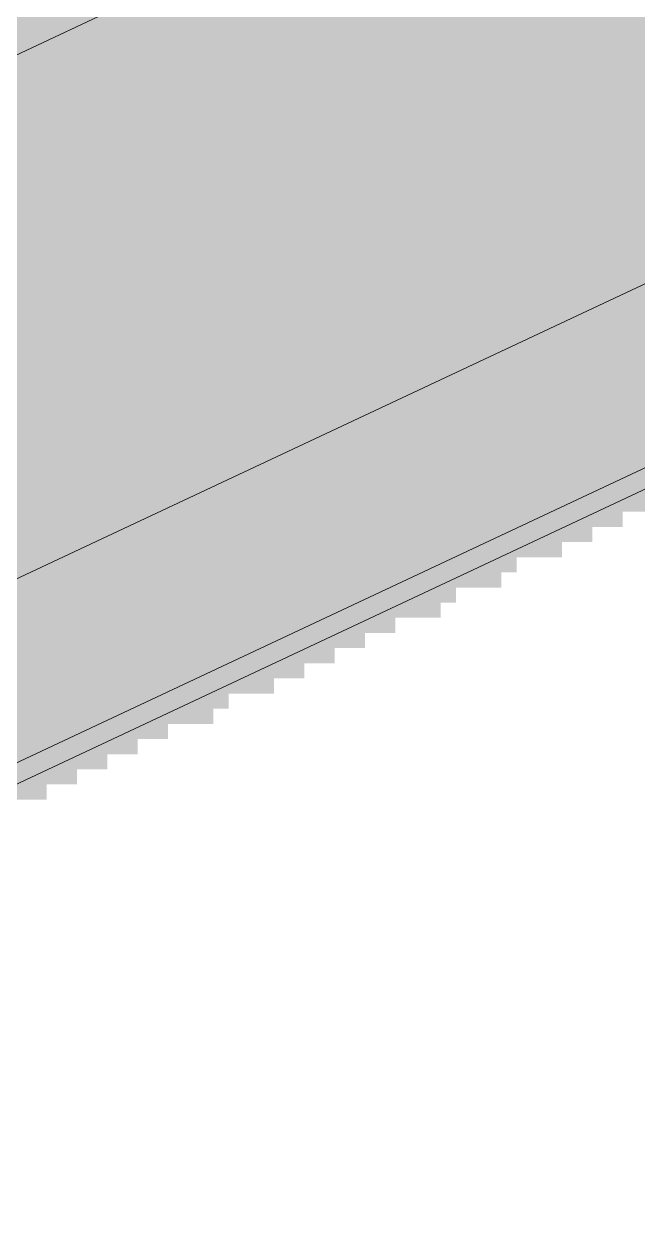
# Paper-space layout '03 3D Building and Roof' of a CAD drawing. Header units: millimetres. Extents: x 5 to 415, y 5 to 292.
# Drawn here: x 277.53 to 281.43, y 61.48 to 69.14 of the extents above; entities that cross this region are included whole.
import ezdxf

# ---------------------------------------------------------------- set-up
doc = ezdxf.new("R2010")
doc.units = ezdxf.units.MM
doc.layers.add('EXISTING', color=7, linetype='Continuous')
doc.layers.add('IMAGES', color=7, linetype='Continuous')

# ---------------------------------------------------------------- blocks, each defined once
blk = doc.blocks.new('SHEET_03')
at = {"layer": 'EXISTING', "color": 250, "lineweight": 9}
for p, q in [((263.2288, 58.9151), (329.7311, 90.136)), ((329.7311, 88.9664), (263.2288, 57.7455)), ((263.2288, 57.7455), (303.5049, 76.654)), ((303.5049, 76.5175), (263.2288, 57.609)), ((277.1225, 68.7722), (278.4963, 69.4171))]:
    blk.add_line(p, q, dxfattribs=at)
at = {"layer": 'IMAGES', "color": 7}
for points in [[(275.7473, 69.1181), (278.5418, 69.1181), (275.7473, 69.2145), (278.5418, 69.2145)], [(278.5418, 69.1181), (278.6382, 69.1181), (278.5418, 69.2145), (278.6382, 69.2145)], [(278.6382, 69.1181), (278.7345, 69.1181), (278.6382, 69.2145), (278.7345, 69.2145)], [(278.7345, 69.1181), (282.8782, 69.1181), (278.7345, 69.2145), (282.8782, 69.2145)], [(275.94, 69.0217), (278.3491, 69.0217), (275.94, 69.1181), (278.3491, 69.1181)], [(278.3491, 69.0217), (278.4455, 69.0217), (278.3491, 69.1181), (278.4455, 69.1181)], [(278.4455, 69.0217), (278.5418, 69.0217), (278.4455, 69.1181), (278.5418, 69.1181)], [(278.5418, 69.0217), (278.6382, 69.0217), (278.5418, 69.1181), (278.6382, 69.1181)], [(278.6382, 69.0217), (282.6855, 69.0217), (278.6382, 69.1181), (282.6855, 69.1181)], [(276.1327, 68.9253), (278.2527, 68.9253), (276.1327, 69.0217), (278.2527, 69.0217)], [(278.2527, 68.9253), (278.3491, 68.9253), (278.2527, 69.0217), (278.3491, 69.0217)], [(278.3491, 68.9253), (278.4455, 68.9253), (278.3491, 69.0217), (278.4455, 69.0217)], [(278.4455, 68.9253), (278.5418, 68.9253), (278.4455, 69.0217), (278.5418, 69.0217)], [(278.5418, 68.9253), (282.6855, 68.9253), (278.5418, 69.0217), (282.6855, 69.0217)], [(276.3255, 68.8289), (277.9636, 68.8289), (276.3255, 68.9253), (277.9636, 68.9253)], [(277.9636, 68.8289), (278.06, 68.8289), (277.9636, 68.9253), (278.06, 68.9253)], [(278.06, 68.8289), (278.2527, 68.8289), (278.06, 68.9253), (278.2527, 68.9253)], [(278.2527, 68.8289), (278.3491, 68.8289), (278.2527, 68.9253), (278.3491, 68.9253)], [(278.3491, 68.8289), (282.3, 68.8289), (278.3491, 68.9253), (282.3, 68.9253)], [(276.5182, 68.7325), (277.7709, 68.7325), (276.5182, 68.8289), (277.7709, 68.8289)], [(277.7709, 68.7325), (277.8673, 68.7325), (277.7709, 68.8289), (277.8673, 68.8289)], [(277.8673, 68.7325), (277.9636, 68.7325), (277.8673, 68.8289), (277.9636, 68.8289)], [(277.9636, 68.7325), (278.1564, 68.7325), (277.9636, 68.8289), (278.1564, 68.8289)], [(278.1564, 68.7325), (278.2527, 68.7325), (278.1564, 68.8289), (278.2527, 68.8289)], [(278.2527, 68.7325), (282.0109, 68.7325), (278.2527, 68.8289), (282.0109, 68.8289)], [(277.4818, 68.6361), (277.5782, 68.6361), (277.4818, 68.7325), (277.5782, 68.7325)], [(277.5782, 68.6361), (277.8673, 68.6361), (277.5782, 68.7325), (277.8673, 68.7325)], [(277.8673, 68.6361), (277.9636, 68.6361), (277.8673, 68.7325), (277.9636, 68.7325)], [(277.9636, 68.6361), (281.8182, 68.6361), (277.9636, 68.7325), (281.8182, 68.7325)], [(277.4818, 68.5397), (277.8673, 68.5397), (277.4818, 68.6361), (277.8673, 68.6361)], [(277.8673, 68.5397), (281.6255, 68.5397), (277.8673, 68.6361), (281.6255, 68.6361)], [(277.4818, 68.4433), (281.4327, 68.4433), (277.4818, 68.5397), (281.4327, 68.5397)], [(281.4327, 68.4433), (281.5291, 68.4433), (281.4327, 68.5397), (281.5291, 68.5397)], [(277.3855, 68.3469), (281.3364, 68.3469), (277.3855, 68.4433), (281.3364, 68.4433)], [(281.3364, 68.3469), (281.4327, 68.3469), (281.3364, 68.4433), (281.4327, 68.4433)], [(281.4327, 68.3469), (281.5291, 68.3469), (281.4327, 68.4433), (281.5291, 68.4433)], [(276.9036, 68.2505), (280.9509, 68.2505), (276.9036, 68.3469), (280.9509, 68.3469)], [(280.9509, 68.2505), (281.0473, 68.2505), (280.9509, 68.3469), (281.0473, 68.3469)], [(281.0473, 68.2505), (281.1436, 68.2505), (281.0473, 68.3469), (281.1436, 68.3469)], [(281.1436, 68.2505), (281.3364, 68.2505), (281.1436, 68.3469), (281.3364, 68.3469)], [(281.3364, 68.2505), (281.4327, 68.2505), (281.3364, 68.3469), (281.4327, 68.3469)], [(281.4327, 68.2505), (281.5291, 68.2505), (281.4327, 68.3469), (281.5291, 68.3469)], [(276.7109, 68.1541), (280.8545, 68.1541), (276.7109, 68.2505), (280.8545, 68.2505)], [(280.8545, 68.1541), (280.9509, 68.1541), (280.8545, 68.2505), (280.9509, 68.2505)], [(280.9509, 68.0577), (281.0473, 68.0577), (280.9509, 68.2505), (281.0473, 68.2505)], [(281.0473, 68.1541), (281.1436, 68.1541), (281.0473, 68.2505), (281.1436, 68.2505)], [(281.1436, 68.1541), (281.24, 68.1541), (281.1436, 68.2505), (281.24, 68.2505)], [(281.24, 68.1541), (281.3364, 68.1541), (281.24, 68.2505), (281.3364, 68.2505)], [(281.3364, 68.1541), (281.4327, 68.1541), (281.3364, 68.2505), (281.4327, 68.2505)], [(281.4327, 68.1541), (282.6855, 68.1541), (281.4327, 68.2505), (282.6855, 68.2505)], [(276.5182, 68.0577), (280.5655, 68.0577), (276.5182, 68.1541), (280.5655, 68.1541)], [(280.5655, 68.0577), (280.6618, 68.0577), (280.5655, 68.1541), (280.6618, 68.1541)], [(280.6618, 68.0577), (280.7582, 68.0577), (280.6618, 68.1541), (280.7582, 68.1541)], [(280.7582, 68.0577), (280.8545, 68.0577), (280.7582, 68.1541), (280.8545, 68.1541)], [(280.8545, 68.0577), (280.9509, 68.0577), (280.8545, 68.1541), (280.9509, 68.1541)], [(281.0473, 68.0577), (281.1436, 68.0577), (281.0473, 68.1541), (281.1436, 68.1541)], [(281.1436, 68.0577), (281.24, 68.0577), (281.1436, 68.1541), (281.24, 68.1541)], [(281.24, 68.0577), (281.3364, 68.0577), (281.24, 68.1541), (281.3364, 68.1541)], [(281.3364, 68.0577), (282.4927, 68.0577), (281.3364, 68.1541), (282.4927, 68.1541)], [(276.2291, 67.9613), (280.3727, 67.9613), (276.2291, 68.0577), (280.3727, 68.0577)], [(280.3727, 67.9613), (280.4691, 67.9613), (280.3727, 68.0577), (280.4691, 68.0577)], [(280.4691, 67.9613), (280.6618, 67.9613), (280.4691, 68.0577), (280.6618, 68.0577)], [(280.6618, 67.9613), (280.7582, 67.9613), (280.6618, 68.0577), (280.7582, 68.0577)], [(280.7582, 67.9613), (280.8545, 67.9613), (280.7582, 68.0577), (280.8545, 68.0577)], [(280.8545, 67.9613), (280.9509, 67.9613), (280.8545, 68.0577), (280.9509, 68.0577)], [(280.9509, 67.9613), (281.0473, 67.9613), (280.9509, 68.0577), (281.0473, 68.0577)], [(281.0473, 67.9613), (281.1436, 67.9613), (281.0473, 68.0577), (281.1436, 68.0577)], [(281.1436, 67.9613), (282.3, 67.9613), (281.1436, 68.0577), (282.3, 68.0577)], [(276.1327, 67.8648), (280.3727, 67.8648), (276.1327, 67.9613), (280.3727, 67.9613)], [(280.3727, 67.8648), (280.4691, 67.8648), (280.3727, 67.9613), (280.4691, 67.9613)], [(280.4691, 67.8648), (280.5655, 67.8648), (280.4691, 67.9613), (280.5655, 67.9613)], [(280.5655, 67.8648), (280.6618, 67.8648), (280.5655, 67.9613), (280.6618, 67.9613)], [(280.6618, 67.8648), (280.7582, 67.8648), (280.6618, 67.9613), (280.7582, 67.9613)], [(280.7582, 67.8648), (282.0109, 67.8648), (280.7582, 67.9613), (282.0109, 67.9613)], [(275.8436, 67.7684), (279.9873, 67.7684), (275.8436, 67.8648), (279.9873, 67.8648)], [(279.9873, 67.7684), (280.0836, 67.7684), (279.9873, 67.8648), (280.0836, 67.8648)], [(280.0836, 67.7684), (280.18, 67.7684), (280.0836, 67.8648), (280.18, 67.8648)], [(280.18, 67.7684), (280.2764, 67.7684), (280.18, 67.8648), (280.2764, 67.8648)], [(280.2764, 67.7684), (280.4691, 67.7684), (280.2764, 67.8648), (280.4691, 67.8648)], [(280.4691, 67.7684), (280.5655, 67.7684), (280.4691, 67.8648), (280.5655, 67.8648)], [(280.5655, 67.7684), (280.6618, 67.7684), (280.5655, 67.8648), (280.6618, 67.8648)], [(280.6618, 67.7684), (281.9145, 67.7684), (280.6618, 67.8648), (281.9145, 67.8648)], [(275.7473, 67.672), (279.7945, 67.672), (275.7473, 67.7684), (279.7945, 67.7684)], [(279.7945, 67.672), (279.8909, 67.672), (279.7945, 67.7684), (279.8909, 67.7684)], [(279.8909, 67.672), (279.9873, 67.672), (279.8909, 67.7684), (279.9873, 67.7684)], [(279.9873, 67.672), (280.0836, 67.672), (279.9873, 67.7684), (280.0836, 67.7684)], [(280.0836, 67.672), (280.18, 67.672), (280.0836, 67.7684), (280.18, 67.7684)], [(280.18, 67.672), (280.3727, 67.672), (280.18, 67.7684), (280.3727, 67.7684)], [(280.3727, 67.672), (280.4691, 67.672), (280.3727, 67.7684), (280.4691, 67.7684)], [(280.4691, 67.672), (280.5655, 67.672), (280.4691, 67.7684), (280.5655, 67.7684)], [(280.5655, 67.672), (281.6255, 67.672), (280.5655, 67.7684), (281.6255, 67.7684)], [(275.3618, 67.5756), (279.6982, 67.5756), (275.3618, 67.672), (279.6982, 67.672)], [(279.6982, 67.5756), (279.7945, 67.5756), (279.6982, 67.672), (279.7945, 67.672)], [(279.7945, 67.5756), (279.9873, 67.5756), (279.7945, 67.672), (279.9873, 67.672)], [(279.9873, 67.5756), (280.0836, 67.5756), (279.9873, 67.672), (280.0836, 67.672)], [(280.0836, 67.5756), (280.18, 67.5756), (280.0836, 67.672), (280.18, 67.672)], [(280.18, 67.5756), (281.4327, 67.5756), (280.18, 67.672), (281.4327, 67.672)], [(281.4327, 67.5756), (281.6255, 67.5756), (281.4327, 67.672), (281.6255, 67.672)], [(275.2655, 67.4792), (279.6018, 67.4792), (275.2655, 67.5756), (279.6018, 67.5756)], [(279.6018, 67.4792), (279.6982, 67.4792), (279.6018, 67.5756), (279.6982, 67.5756)], [(279.6982, 67.4792), (279.9873, 67.4792), (279.6982, 67.5756), (279.9873, 67.5756)], [(279.9873, 67.4792), (280.0836, 67.4792), (279.9873, 67.5756), (280.0836, 67.5756)], [(280.0836, 67.4792), (281.3364, 67.4792), (280.0836, 67.5756), (281.3364, 67.5756)], [(281.3364, 67.4792), (281.4327, 67.4792), (281.3364, 67.5756), (281.4327, 67.5756)], [(281.4327, 67.4792), (281.5291, 67.4792), (281.4327, 67.5756), (281.5291, 67.5756)], [(275.0727, 67.3828), (279.12, 67.3828), (275.0727, 67.4792), (279.12, 67.4792)], [(279.12, 67.3828), (279.3127, 67.3828), (279.12, 67.4792), (279.3127, 67.4792)], [(279.3127, 67.3828), (279.4091, 67.3828), (279.3127, 67.4792), (279.4091, 67.4792)], [(279.4091, 67.3828), (279.5055, 67.3828), (279.4091, 67.4792), (279.5055, 67.4792)], [(279.5055, 67.3828), (279.6018, 67.3828), (279.5055, 67.4792), (279.6018, 67.4792)], [(279.6018, 67.3828), (279.6982, 67.3828), (279.6018, 67.4792), (279.6982, 67.4792)], [(279.6982, 67.3828), (279.7945, 67.3828), (279.6982, 67.4792), (279.7945, 67.4792)], [(279.7945, 67.3828), (279.8909, 67.3828), (279.7945, 67.4792), (279.8909, 67.4792)], [(279.8909, 67.3828), (281.0473, 67.3828), (279.8909, 67.4792), (281.0473, 67.4792)], [(281.0473, 67.3828), (281.1436, 67.3828), (281.0473, 67.4792), (281.1436, 67.4792)], [(281.1436, 67.3828), (281.24, 67.3828), (281.1436, 67.4792), (281.24, 67.4792)], [(281.24, 67.3828), (281.3364, 67.3828), (281.24, 67.4792), (281.3364, 67.4792)], [(281.3364, 67.3828), (281.6255, 67.3828), (281.3364, 67.4792), (281.6255, 67.4792)], [(274.88, 67.2864), (279.0236, 67.2864), (274.88, 67.3828), (279.0236, 67.3828)], [(279.0236, 67.2864), (279.12, 67.2864), (279.0236, 67.3828), (279.12, 67.3828)], [(279.12, 67.2864), (279.3127, 67.2864), (279.12, 67.3828), (279.3127, 67.3828)], [(279.3127, 67.2864), (279.4091, 67.2864), (279.3127, 67.3828), (279.4091, 67.3828)], [(279.4091, 67.2864), (279.6018, 67.2864), (279.4091, 67.3828), (279.6018, 67.3828)], [(279.6018, 67.2864), (280.8545, 67.2864), (279.6018, 67.3828), (280.8545, 67.3828)], [(280.8545, 67.2864), (281.0473, 67.2864), (280.8545, 67.3828), (281.0473, 67.3828)], [(281.0473, 67.2864), (281.1436, 67.2864), (281.0473, 67.3828), (281.1436, 67.3828)], [(281.1436, 67.19), (281.24, 67.19), (281.1436, 67.3828), (281.24, 67.3828)], [(281.24, 67.2864), (281.4327, 67.2864), (281.24, 67.3828), (281.4327, 67.3828)], [(281.4327, 67.2864), (281.5291, 67.2864), (281.4327, 67.3828), (281.5291, 67.3828)], [(274.5909, 67.19), (278.7345, 67.19), (274.5909, 67.2864), (278.7345, 67.2864)], [(278.7345, 67.19), (278.8309, 67.19), (278.7345, 67.2864), (278.8309, 67.2864)], [(278.8309, 67.19), (278.9273, 67.19), (278.8309, 67.2864), (278.9273, 67.2864)], [(278.9273, 67.19), (279.0236, 67.19), (278.9273, 67.2864), (279.0236, 67.2864)], [(279.0236, 67.19), (279.12, 67.19), (279.0236, 67.2864), (279.12, 67.2864)], [(279.12, 67.19), (279.2164, 67.19), (279.12, 67.2864), (279.2164, 67.2864)], [(279.2164, 67.19), (279.3127, 67.19), (279.2164, 67.2864), (279.3127, 67.2864)], [(279.3127, 67.19), (279.4091, 67.19), (279.3127, 67.2864), (279.4091, 67.2864)], [(279.4091, 67.19), (280.5655, 67.19), (279.4091, 67.2864), (280.5655, 67.2864)], [(280.5655, 67.19), (280.7582, 67.19), (280.5655, 67.2864), (280.7582, 67.2864)], [(280.7582, 67.19), (280.8545, 67.19), (280.7582, 67.2864), (280.8545, 67.2864)], [(280.8545, 67.19), (281.0473, 67.19), (280.8545, 67.2864), (281.0473, 67.2864)], [(281.0473, 67.19), (281.1436, 67.19), (281.0473, 67.2864), (281.1436, 67.2864)], [(281.24, 67.19), (281.4327, 67.19), (281.24, 67.2864), (281.4327, 67.2864)], [(281.4327, 67.19), (283.1673, 67.19), (281.4327, 67.2864), (283.1673, 67.2864)], [(274.3982, 67.0936), (278.5418, 67.0936), (274.3982, 67.19), (278.5418, 67.19)], [(278.5418, 67.0936), (278.6382, 67.0936), (278.5418, 67.19), (278.6382, 67.19)], [(278.6382, 67.0936), (278.8309, 67.0936), (278.6382, 67.19), (278.8309, 67.19)], [(278.8309, 67.0936), (278.9273, 67.0936), (278.8309, 67.19), (278.9273, 67.19)], [(278.9273, 67.0936), (279.0236, 67.0936), (278.9273, 67.19), (279.0236, 67.19)], [(279.0236, 67.0936), (279.12, 67.0936), (279.0236, 67.19), (279.12, 67.19)], [(279.12, 67.0936), (279.3127, 67.0936), (279.12, 67.19), (279.3127, 67.19)], [(279.3127, 67.0936), (280.3727, 67.0936), (279.3127, 67.19), (280.3727, 67.19)], [(280.3727, 67.0936), (280.4691, 67.0936), (280.3727, 67.19), (280.4691, 67.19)], [(280.4691, 67.0936), (280.5655, 67.0936), (280.4691, 67.19), (280.5655, 67.19)], [(280.5655, 67.0936), (280.6618, 67.0936), (280.5655, 67.19), (280.6618, 67.19)], [(280.6618, 67.0936), (280.7582, 67.0936), (280.6618, 67.19), (280.7582, 67.19)], [(280.7582, 67.0936), (280.8545, 67.0936), (280.7582, 67.19), (280.8545, 67.19)], [(280.8545, 67.0936), (280.9509, 67.0936), (280.8545, 67.19), (280.9509, 67.19)], [(280.9509, 67.0936), (281.0473, 67.0936), (280.9509, 67.19), (281.0473, 67.19)], [(281.0473, 67.0936), (281.1436, 67.0936), (281.0473, 67.19), (281.1436, 67.19)], [(281.1436, 67.0936), (281.24, 67.0936), (281.1436, 67.19), (281.24, 67.19)], [(281.24, 67.0936), (282.9745, 67.0936), (281.24, 67.19), (282.9745, 67.19)], [(274.2055, 66.9972), (278.4455, 66.9972), (274.2055, 67.0936), (278.4455, 67.0936)], [(278.4455, 66.9972), (278.5418, 66.9972), (278.4455, 67.0936), (278.5418, 67.0936)], [(278.5418, 66.9972), (278.8309, 66.9972), (278.5418, 67.0936), (278.8309, 67.0936)], [(278.8309, 66.9972), (278.9273, 66.9972), (278.8309, 67.0936), (278.9273, 67.0936)], [(278.9273, 66.9972), (280.18, 66.9972), (278.9273, 67.0936), (280.18, 67.0936)], [(280.18, 66.9972), (280.2764, 66.9972), (280.18, 67.0936), (280.2764, 67.0936)], [(280.2764, 66.9972), (280.3727, 66.9972), (280.2764, 67.0936), (280.3727, 67.0936)], [(280.3727, 66.9972), (280.4691, 66.9972), (280.3727, 67.0936), (280.4691, 67.0936)], [(280.4691, 66.9972), (280.5655, 66.9972), (280.4691, 67.0936), (280.5655, 67.0936)], [(280.5655, 66.9972), (280.6618, 66.9972), (280.5655, 67.0936), (280.6618, 67.0936)], [(280.6618, 66.9972), (280.7582, 66.9972), (280.6618, 67.0936), (280.7582, 67.0936)], [(280.7582, 66.9972), (280.8545, 66.9972), (280.7582, 67.0936), (280.8545, 67.0936)], [(280.8545, 66.9972), (281.0473, 66.9972), (280.8545, 67.0936), (281.0473, 67.0936)], [(281.0473, 66.9972), (282.7818, 66.9972), (281.0473, 67.0936), (282.7818, 67.0936)], [(274.0127, 66.9008), (278.1564, 66.9008), (274.0127, 66.9972), (278.1564, 66.9972)], [(278.1564, 66.9008), (278.2527, 66.9008), (278.1564, 66.9972), (278.2527, 66.9972)], [(278.2527, 66.9008), (278.3491, 66.9008), (278.2527, 66.9972), (278.3491, 66.9972)], [(278.3491, 66.9008), (278.4455, 66.9008), (278.3491, 66.9972), (278.4455, 66.9972)], [(278.4455, 66.9008), (278.5418, 66.9008), (278.4455, 66.9972), (278.5418, 66.9972)], [(278.5418, 66.9008), (278.6382, 66.9008), (278.5418, 66.9972), (278.6382, 66.9972)], [(278.6382, 66.9008), (278.7345, 66.9008), (278.6382, 66.9972), (278.7345, 66.9972)], [(278.7345, 66.9008), (278.8309, 66.9008), (278.7345, 66.9972), (278.8309, 66.9972)], [(278.8309, 66.9008), (279.9873, 66.9008), (278.8309, 66.9972), (279.9873, 66.9972)], [(279.9873, 66.9008), (280.0836, 66.9008), (279.9873, 66.9972), (280.0836, 66.9972)], [(280.0836, 66.9008), (280.18, 66.9008), (280.0836, 66.9972), (280.18, 66.9972)], [(280.18, 66.9008), (280.2764, 66.9008), (280.18, 66.9972), (280.2764, 66.9972)], [(280.2764, 66.9008), (280.3727, 66.9008), (280.2764, 66.9972), (280.3727, 66.9972)], [(280.3727, 66.9008), (280.5655, 66.9008), (280.3727, 66.9972), (280.5655, 66.9972)], [(280.5655, 66.9008), (280.6618, 66.9008), (280.5655, 66.9972), (280.6618, 66.9972)], [(280.6618, 66.9008), (280.8545, 66.9008), (280.6618, 66.9972), (280.8545, 66.9972)], [(280.8545, 66.9008), (282.4927, 66.9008), (280.8545, 66.9972), (282.4927, 66.9972)], [(273.82, 66.8044), (277.9636, 66.8044), (273.82, 66.9008), (277.9636, 66.9008)], [(277.9636, 66.8044), (278.06, 66.8044), (277.9636, 66.9008), (278.06, 66.9008)], [(278.06, 66.8044), (278.1564, 66.8044), (278.06, 66.9008), (278.1564, 66.9008)], [(278.1564, 66.8044), (278.2527, 66.8044), (278.1564, 66.9008), (278.2527, 66.9008)], [(278.2527, 66.8044), (278.3491, 66.8044), (278.2527, 66.9008), (278.3491, 66.9008)], [(278.3491, 66.8044), (278.4455, 66.8044), (278.3491, 66.9008), (278.4455, 66.9008)], [(278.4455, 66.8044), (278.5418, 66.8044), (278.4455, 66.9008), (278.5418, 66.9008)], [(278.5418, 66.8044), (278.6382, 66.8044), (278.5418, 66.9008), (278.6382, 66.9008)], [(278.6382, 66.8044), (278.7345, 66.8044), (278.6382, 66.9008), (278.7345, 66.9008)], [(278.7345, 66.8044), (279.8909, 66.8044), (278.7345, 66.9008), (279.8909, 66.9008)], [(279.8909, 66.8044), (279.9873, 66.8044), (279.8909, 66.9008), (279.9873, 66.9008)], [(279.9873, 66.8044), (280.0836, 66.8044), (279.9873, 66.9008), (280.0836, 66.9008)], [(280.0836, 66.8044), (280.18, 66.8044), (280.0836, 66.9008), (280.18, 66.9008)], [(280.18, 66.8044), (280.2764, 66.8044), (280.18, 66.9008), (280.2764, 66.9008)], [(280.2764, 66.8044), (280.3727, 66.8044), (280.2764, 66.9008), (280.3727, 66.9008)], [(280.3727, 66.8044), (280.5655, 66.8044), (280.3727, 66.9008), (280.5655, 66.9008)], [(280.5655, 66.8044), (280.6618, 66.8044), (280.5655, 66.9008), (280.6618, 66.9008)], [(280.6618, 66.8044), (282.3, 66.8044), (280.6618, 66.9008), (282.3, 66.9008)], [(273.5309, 66.708), (277.8673, 66.708), (273.5309, 66.8044), (277.8673, 66.8044)], [(277.8673, 66.708), (277.9636, 66.708), (277.8673, 66.8044), (277.9636, 66.8044)], [(277.9636, 66.708), (278.2527, 66.708), (277.9636, 66.8044), (278.2527, 66.8044)], [(278.2527, 66.708), (278.3491, 66.708), (278.2527, 66.8044), (278.3491, 66.8044)], [(278.3491, 66.708), (279.5055, 66.708), (278.3491, 66.8044), (279.5055, 66.8044)], [(279.5055, 66.6116), (279.6018, 66.6116), (279.5055, 66.8044), (279.6018, 66.8044)], [(279.6018, 66.708), (279.6982, 66.708), (279.6018, 66.8044), (279.6982, 66.8044)], [(279.6982, 66.708), (279.7945, 66.708), (279.6982, 66.8044), (279.7945, 66.8044)], [(279.7945, 66.708), (279.8909, 66.708), (279.7945, 66.8044), (279.8909, 66.8044)], [(279.8909, 66.708), (280.2764, 66.708), (279.8909, 66.8044), (280.2764, 66.8044)], [(280.2764, 66.708), (280.3727, 66.708), (280.2764, 66.8044), (280.3727, 66.8044)], [(280.3727, 66.708), (282.1073, 66.708), (280.3727, 66.8044), (282.1073, 66.8044)], [(277.4818, 66.6116), (277.5782, 66.6116), (277.4818, 66.708), (277.5782, 66.708)], [(277.5782, 66.6116), (277.7709, 66.6116), (277.5782, 66.708), (277.7709, 66.708)], [(277.7709, 66.6116), (277.8673, 66.6116), (277.7709, 66.708), (277.8673, 66.708)], [(277.8673, 66.5152), (277.9636, 66.5152), (277.8673, 66.708), (277.9636, 66.708)], [(277.9636, 66.6116), (278.06, 66.6116), (277.9636, 66.708), (278.06, 66.708)], [(278.06, 66.6116), (278.1564, 66.6116), (278.06, 66.708), (278.1564, 66.708)], [(278.1564, 66.6116), (278.2527, 66.6116), (278.1564, 66.708), (278.2527, 66.708)], [(278.2527, 66.6116), (279.4091, 66.6116), (278.2527, 66.708), (279.4091, 66.708)], [(279.4091, 66.6116), (279.5055, 66.6116), (279.4091, 66.708), (279.5055, 66.708)], [(279.6018, 66.6116), (279.6982, 66.6116), (279.6018, 66.708), (279.6982, 66.708)], [(279.6982, 66.6116), (279.8909, 66.6116), (279.6982, 66.708), (279.8909, 66.708)], [(279.8909, 66.6116), (279.9873, 66.6116), (279.8909, 66.708), (279.9873, 66.708)], [(279.9873, 66.6116), (280.0836, 66.6116), (279.9873, 66.708), (280.0836, 66.708)], [(280.0836, 66.6116), (280.2764, 66.6116), (280.0836, 66.708), (280.2764, 66.708)], [(280.2764, 66.6116), (281.9145, 66.6116), (280.2764, 66.708), (281.9145, 66.708)], [(277.4818, 66.5152), (277.5782, 66.5152), (277.4818, 66.6116), (277.5782, 66.6116)], [(277.5782, 66.5152), (277.6745, 66.5152), (277.5782, 66.6116), (277.6745, 66.6116)], [(277.6745, 66.5152), (277.8673, 66.5152), (277.6745, 66.6116), (277.8673, 66.6116)], [(277.9636, 66.5152), (278.1564, 66.5152), (277.9636, 66.6116), (278.1564, 66.6116)], [(278.1564, 66.5152), (279.12, 66.5152), (278.1564, 66.6116), (279.12, 66.6116)], [(279.12, 66.5152), (279.2164, 66.5152), (279.12, 66.6116), (279.2164, 66.6116)], [(279.2164, 66.5152), (279.3127, 66.5152), (279.2164, 66.6116), (279.3127, 66.6116)], [(279.3127, 66.5152), (279.4091, 66.5152), (279.3127, 66.6116), (279.4091, 66.6116)], [(279.4091, 66.5152), (279.5055, 66.5152), (279.4091, 66.6116), (279.5055, 66.6116)], [(279.5055, 66.5152), (279.6018, 66.5152), (279.5055, 66.6116), (279.6018, 66.6116)], [(279.6018, 66.5152), (279.6982, 66.5152), (279.6018, 66.6116), (279.6982, 66.6116)], [(279.6982, 66.5152), (279.7945, 66.5152), (279.6982, 66.6116), (279.7945, 66.6116)], [(279.7945, 66.5152), (279.8909, 66.5152), (279.7945, 66.6116), (279.8909, 66.6116)], [(279.8909, 66.5152), (279.9873, 66.5152), (279.8909, 66.6116), (279.9873, 66.6116)], [(279.9873, 66.5152), (281.7218, 66.5152), (279.9873, 66.6116), (281.7218, 66.6116)], [(277.4818, 66.4188), (277.5782, 66.4188), (277.4818, 66.5152), (277.5782, 66.5152)], [(277.5782, 66.4188), (277.6745, 66.4188), (277.5782, 66.5152), (277.6745, 66.5152)], [(277.6745, 66.4188), (277.7709, 66.4188), (277.6745, 66.5152), (277.7709, 66.5152)], [(277.7709, 66.4188), (279.0236, 66.4188), (277.7709, 66.5152), (279.0236, 66.5152)], [(279.0236, 66.4188), (279.12, 66.4188), (279.0236, 66.5152), (279.12, 66.5152)], [(279.12, 66.4188), (279.2164, 66.4188), (279.12, 66.5152), (279.2164, 66.5152)], [(279.2164, 66.4188), (279.3127, 66.4188), (279.2164, 66.5152), (279.3127, 66.5152)], [(279.3127, 66.4188), (279.4091, 66.4188), (279.3127, 66.5152), (279.4091, 66.5152)], [(279.4091, 66.4188), (279.5055, 66.4188), (279.4091, 66.5152), (279.5055, 66.5152)], [(279.5055, 66.4188), (279.6018, 66.4188), (279.5055, 66.5152), (279.6018, 66.5152)], [(279.6018, 66.4188), (279.6982, 66.4188), (279.6018, 66.5152), (279.6982, 66.5152)], [(279.6982, 66.4188), (279.7945, 66.4188), (279.6982, 66.5152), (279.7945, 66.5152)], [(279.7945, 66.4188), (281.5291, 66.4188), (279.7945, 66.5152), (281.5291, 66.5152)], [(277.4818, 66.3224), (277.6745, 66.3224), (277.4818, 66.4188), (277.6745, 66.4188)], [(277.6745, 66.3224), (278.7345, 66.3224), (277.6745, 66.4188), (278.7345, 66.4188)], [(278.7345, 66.3224), (278.9273, 66.3224), (278.7345, 66.4188), (278.9273, 66.4188)], [(278.9273, 66.3224), (279.0236, 66.3224), (278.9273, 66.4188), (279.0236, 66.4188)], [(279.0236, 66.3224), (279.12, 66.3224), (279.0236, 66.4188), (279.12, 66.4188)], [(279.12, 66.3224), (279.2164, 66.3224), (279.12, 66.4188), (279.2164, 66.4188)], [(279.2164, 66.3224), (279.3127, 66.3224), (279.2164, 66.4188), (279.3127, 66.4188)], [(279.3127, 66.3224), (279.4091, 66.3224), (279.3127, 66.4188), (279.4091, 66.4188)], [(279.4091, 66.3224), (279.6018, 66.3224), (279.4091, 66.4188), (279.6018, 66.4188)], [(279.6018, 66.3224), (281.3364, 66.3224), (279.6018, 66.4188), (281.3364, 66.4188)], [(281.3364, 66.3224), (281.5291, 66.3224), (281.3364, 66.4188), (281.5291, 66.4188)], [(277.2891, 66.226), (278.5418, 66.226), (277.2891, 66.3224), (278.5418, 66.3224)], [(278.5418, 66.226), (278.6382, 66.226), (278.5418, 66.3224), (278.6382, 66.3224)], [(278.6382, 66.226), (278.7345, 66.226), (278.6382, 66.3224), (278.7345, 66.3224)], [(278.7345, 66.226), (278.8309, 66.226), (278.7345, 66.3224), (278.8309, 66.3224)], [(278.8309, 66.226), (278.9273, 66.226), (278.8309, 66.3224), (278.9273, 66.3224)], [(278.9273, 66.226), (279.0236, 66.226), (278.9273, 66.3224), (279.0236, 66.3224)], [(279.0236, 66.226), (279.12, 66.226), (279.0236, 66.3224), (279.12, 66.3224)], [(279.12, 66.226), (279.2164, 66.226), (279.12, 66.3224), (279.2164, 66.3224)], [(279.2164, 66.226), (279.4091, 66.226), (279.2164, 66.3224), (279.4091, 66.3224)], [(279.4091, 66.226), (281.3364, 66.226), (279.4091, 66.3224), (281.3364, 66.3224)], [(281.3364, 66.226), (281.4327, 66.226), (281.3364, 66.3224), (281.4327, 66.3224)], [(281.4327, 66.226), (281.6255, 66.226), (281.4327, 66.3224), (281.6255, 66.3224)], [(277.1927, 66.1296), (278.3491, 66.1296), (277.1927, 66.226), (278.3491, 66.226)], [(278.3491, 66.1296), (278.4455, 66.1296), (278.3491, 66.226), (278.4455, 66.226)], [(278.4455, 66.1296), (278.5418, 66.1296), (278.4455, 66.226), (278.5418, 66.226)], [(278.5418, 66.1296), (278.6382, 66.1296), (278.5418, 66.226), (278.6382, 66.226)], [(278.6382, 66.1296), (278.7345, 66.1296), (278.6382, 66.226), (278.7345, 66.226)], [(278.7345, 66.1296), (278.8309, 66.1296), (278.7345, 66.226), (278.8309, 66.226)], [(278.8309, 66.1296), (278.9273, 66.1296), (278.8309, 66.226), (278.9273, 66.226)], [(278.9273, 66.1296), (279.12, 66.1296), (278.9273, 66.226), (279.12, 66.226)], [(279.12, 66.1296), (279.2164, 66.1296), (279.12, 66.226), (279.2164, 66.226)], [(279.2164, 66.1296), (280.9509, 66.1296), (279.2164, 66.226), (280.9509, 66.226)], [(280.9509, 66.1296), (281.0473, 66.1296), (280.9509, 66.226), (281.0473, 66.226)], [(281.0473, 66.1296), (281.1436, 66.1296), (281.0473, 66.226), (281.1436, 66.226)], [(281.1436, 66.1296), (281.24, 66.1296), (281.1436, 66.226), (281.24, 66.226)], [(281.24, 66.1296), (281.3364, 66.1296), (281.24, 66.226), (281.3364, 66.226)], [(281.3364, 66.1296), (281.5291, 66.1296), (281.3364, 66.226), (281.5291, 66.226)], [(277, 66.0332), (278.1564, 66.0332), (277, 66.1296), (278.1564, 66.1296)], [(278.1564, 66.0332), (278.3491, 66.0332), (278.1564, 66.1296), (278.3491, 66.1296)], [(278.3491, 66.0332), (278.4455, 66.0332), (278.3491, 66.1296), (278.4455, 66.1296)], [(278.4455, 66.0332), (278.5418, 66.0332), (278.4455, 66.1296), (278.5418, 66.1296)], [(278.5418, 66.0332), (278.6382, 66.0332), (278.5418, 66.1296), (278.6382, 66.1296)], [(278.6382, 66.0332), (278.7345, 66.0332), (278.6382, 66.1296), (278.7345, 66.1296)], [(278.7345, 66.0332), (278.8309, 66.0332), (278.7345, 66.1296), (278.8309, 66.1296)], [(278.8309, 66.0332), (278.9273, 66.0332), (278.8309, 66.1296), (278.9273, 66.1296)], [(278.9273, 66.0332), (280.6618, 66.0332), (278.9273, 66.1296), (280.6618, 66.1296)], [(280.6618, 66.0332), (280.7582, 66.0332), (280.6618, 66.1296), (280.7582, 66.1296)], [(280.7582, 66.0332), (280.9509, 66.0332), (280.7582, 66.1296), (280.9509, 66.1296)], [(280.9509, 65.9368), (281.0473, 65.9368), (280.9509, 66.1296), (281.0473, 66.1296)], [(281.0473, 66.0332), (281.1436, 66.0332), (281.0473, 66.1296), (281.1436, 66.1296)], [(281.1436, 66.0332), (281.24, 66.0332), (281.1436, 66.1296), (281.24, 66.1296)], [(281.24, 66.0332), (281.4327, 66.0332), (281.24, 66.1296), (281.4327, 66.1296)], [(281.4327, 66.0332), (281.5291, 66.0332), (281.4327, 66.1296), (281.5291, 66.1296)], [(276.7109, 65.9368), (277.9636, 65.9368), (276.7109, 66.0332), (277.9636, 66.0332)], [(277.9636, 65.9368), (278.06, 65.9368), (277.9636, 66.0332), (278.06, 66.0332)], [(278.06, 65.9368), (278.1564, 65.9368), (278.06, 66.0332), (278.1564, 66.0332)], [(278.1564, 65.9368), (278.2527, 65.9368), (278.1564, 66.0332), (278.2527, 66.0332)], [(278.2527, 65.8404), (278.3491, 65.8404), (278.2527, 66.0332), (278.3491, 66.0332)], [(278.3491, 65.9368), (278.4455, 65.9368), (278.3491, 66.0332), (278.4455, 66.0332)], [(278.4455, 65.9368), (278.5418, 65.9368), (278.4455, 66.0332), (278.5418, 66.0332)], [(278.5418, 65.9368), (278.6382, 65.9368), (278.5418, 66.0332), (278.6382, 66.0332)], [(278.6382, 65.9368), (278.8309, 65.9368), (278.6382, 66.0332), (278.8309, 66.0332)], [(278.8309, 65.9368), (280.4691, 65.9368), (278.8309, 66.0332), (280.4691, 66.0332)], [(280.4691, 65.9368), (280.6618, 65.9368), (280.4691, 66.0332), (280.6618, 66.0332)], [(280.6618, 65.9368), (280.7582, 65.9368), (280.6618, 66.0332), (280.7582, 66.0332)], [(280.7582, 65.9368), (280.9509, 65.9368), (280.7582, 66.0332), (280.9509, 66.0332)], [(281.0473, 65.9368), (281.1436, 65.9368), (281.0473, 66.0332), (281.1436, 66.0332)], [(281.1436, 65.9368), (281.24, 65.9368), (281.1436, 66.0332), (281.24, 66.0332)], [(281.24, 65.9368), (281.3364, 65.9368), (281.24, 66.0332), (281.3364, 66.0332)], [(276.5182, 65.8404), (277.7709, 65.8404), (276.5182, 65.9368), (277.7709, 65.9368)], [(277.7709, 65.8404), (277.9636, 65.8404), (277.7709, 65.9368), (277.9636, 65.9368)], [(277.9636, 65.8404), (278.06, 65.8404), (277.9636, 65.9368), (278.06, 65.9368)], [(278.06, 65.8404), (278.1564, 65.8404), (278.06, 65.9368), (278.1564, 65.9368)], [(278.1564, 65.8404), (278.2527, 65.8404), (278.1564, 65.9368), (278.2527, 65.9368)], [(278.3491, 65.8404), (278.4455, 65.8404), (278.3491, 65.9368), (278.4455, 65.9368)], [(278.4455, 65.8404), (278.5418, 65.8404), (278.4455, 65.9368), (278.5418, 65.9368)], [(278.5418, 65.8404), (280.2764, 65.8404), (278.5418, 65.9368), (280.2764, 65.9368)], [(280.2764, 65.8404), (280.4691, 65.8404), (280.2764, 65.9368), (280.4691, 65.9368)], [(280.4691, 65.8404), (280.5655, 65.8404), (280.4691, 65.9368), (280.5655, 65.9368)], [(280.5655, 65.8404), (280.7582, 65.8404), (280.5655, 65.9368), (280.7582, 65.9368)], [(280.7582, 65.8404), (280.8545, 65.8404), (280.7582, 65.9368), (280.8545, 65.9368)], [(280.8545, 65.8404), (280.9509, 65.8404), (280.8545, 65.9368), (280.9509, 65.9368)], [(280.9509, 65.8404), (281.0473, 65.8404), (280.9509, 65.9368), (281.0473, 65.9368)], [(281.0473, 65.8404), (281.1436, 65.8404), (281.0473, 65.9368), (281.1436, 65.9368)], [(276.4218, 65.744), (277.5782, 65.744), (276.4218, 65.8404), (277.5782, 65.8404)], [(277.5782, 65.744), (277.6745, 65.744), (277.5782, 65.8404), (277.6745, 65.8404)], [(277.6745, 65.744), (277.7709, 65.744), (277.6745, 65.8404), (277.7709, 65.8404)], [(277.7709, 65.744), (277.8673, 65.744), (277.7709, 65.8404), (277.8673, 65.8404)], [(277.8673, 65.744), (277.9636, 65.744), (277.8673, 65.8404), (277.9636, 65.8404)], [(277.9636, 65.744), (278.06, 65.744), (277.9636, 65.8404), (278.06, 65.8404)], [(278.06, 65.744), (278.2527, 65.744), (278.06, 65.8404), (278.2527, 65.8404)], [(278.2527, 65.744), (278.3491, 65.744), (278.2527, 65.8404), (278.3491, 65.8404)], [(278.3491, 65.744), (280.0836, 65.744), (278.3491, 65.8404), (280.0836, 65.8404)], [(280.0836, 65.744), (280.18, 65.744), (280.0836, 65.8404), (280.18, 65.8404)], [(280.18, 65.744), (280.2764, 65.744), (280.18, 65.8404), (280.2764, 65.8404)], [(280.2764, 65.744), (280.3727, 65.744), (280.2764, 65.8404), (280.3727, 65.8404)], [(280.3727, 65.744), (280.4691, 65.744), (280.3727, 65.8404), (280.4691, 65.8404)], [(280.4691, 65.6476), (280.5655, 65.6476), (280.4691, 65.8404), (280.5655, 65.8404)], [(280.5655, 65.744), (280.6618, 65.744), (280.5655, 65.8404), (280.6618, 65.8404)], [(280.6618, 65.744), (280.7582, 65.744), (280.6618, 65.8404), (280.7582, 65.8404)], [(280.7582, 65.744), (280.8545, 65.744), (280.7582, 65.8404), (280.8545, 65.8404)], [(280.8545, 65.744), (280.9509, 65.744), (280.8545, 65.8404), (280.9509, 65.8404)], [(277.4818, 65.6476), (277.5782, 65.6476), (277.4818, 65.744), (277.5782, 65.744)], [(277.5782, 65.6476), (277.6745, 65.6476), (277.5782, 65.744), (277.6745, 65.744)], [(277.6745, 65.6476), (277.7709, 65.6476), (277.6745, 65.744), (277.7709, 65.744)], [(277.7709, 65.6476), (277.8673, 65.6476), (277.7709, 65.744), (277.8673, 65.744)], [(277.8673, 65.6476), (277.9636, 65.6476), (277.8673, 65.744), (277.9636, 65.744)], [(277.9636, 65.6476), (278.2527, 65.6476), (277.9636, 65.744), (278.2527, 65.744)], [(278.2527, 65.6476), (279.8909, 65.6476), (278.2527, 65.744), (279.8909, 65.744)], [(279.8909, 65.6476), (280.0836, 65.6476), (279.8909, 65.744), (280.0836, 65.744)], [(280.0836, 65.6476), (280.2764, 65.6476), (280.0836, 65.744), (280.2764, 65.744)], [(280.2764, 65.6476), (280.4691, 65.6476), (280.2764, 65.744), (280.4691, 65.744)], [(280.5655, 65.6476), (280.6618, 65.6476), (280.5655, 65.744), (280.6618, 65.744)], [(277.4818, 65.5512), (277.5782, 65.5512), (277.4818, 65.6476), (277.5782, 65.6476)], [(277.5782, 65.5512), (277.6745, 65.5512), (277.5782, 65.6476), (277.6745, 65.6476)], [(277.6745, 65.5512), (277.7709, 65.5512), (277.6745, 65.6476), (277.7709, 65.6476)], [(277.7709, 65.5512), (277.9636, 65.5512), (277.7709, 65.6476), (277.9636, 65.6476)], [(277.9636, 65.5512), (279.6018, 65.5512), (277.9636, 65.6476), (279.6018, 65.6476)], [(279.6018, 65.5512), (279.7945, 65.5512), (279.6018, 65.6476), (279.7945, 65.6476)], [(279.7945, 65.5512), (279.8909, 65.5512), (279.7945, 65.6476), (279.8909, 65.6476)], [(279.8909, 65.5512), (280.0836, 65.5512), (279.8909, 65.6476), (280.0836, 65.6476)], [(280.0836, 65.5512), (280.18, 65.5512), (280.0836, 65.6476), (280.18, 65.6476)], [(280.18, 65.5512), (280.3727, 65.5512), (280.18, 65.6476), (280.3727, 65.6476)], [(280.3727, 65.5512), (280.4691, 65.5512), (280.3727, 65.6476), (280.4691, 65.6476)], [(280.4691, 65.5512), (280.5655, 65.5512), (280.4691, 65.6476), (280.5655, 65.6476)], [(277.4818, 65.4548), (277.5782, 65.4548), (277.4818, 65.5512), (277.5782, 65.5512)], [(277.5782, 65.4548), (277.6745, 65.4548), (277.5782, 65.5512), (277.6745, 65.5512)], [(277.6745, 65.4548), (277.7709, 65.4548), (277.6745, 65.5512), (277.7709, 65.5512)], [(277.7709, 65.4548), (279.5055, 65.4548), (277.7709, 65.5512), (279.5055, 65.5512)], [(279.5055, 65.4548), (279.6018, 65.4548), (279.5055, 65.5512), (279.6018, 65.5512)], [(279.6018, 65.4548), (279.6982, 65.4548), (279.6018, 65.5512), (279.6982, 65.5512)], [(279.6982, 65.4548), (279.7945, 65.4548), (279.6982, 65.5512), (279.7945, 65.5512)], [(279.7945, 65.4548), (279.8909, 65.4548), (279.7945, 65.5512), (279.8909, 65.5512)], [(279.8909, 65.4548), (280.0836, 65.4548), (279.8909, 65.5512), (280.0836, 65.5512)], [(280.0836, 65.4548), (280.18, 65.4548), (280.0836, 65.5512), (280.18, 65.5512)], [(280.18, 65.4548), (280.2764, 65.4548), (280.18, 65.5512), (280.2764, 65.5512)], [(277.4818, 65.3584), (279.2164, 65.3584), (277.4818, 65.4548), (279.2164, 65.4548)], [(279.2164, 65.3584), (279.3127, 65.3584), (279.2164, 65.4548), (279.3127, 65.4548)], [(279.3127, 65.3584), (279.5055, 65.3584), (279.3127, 65.4548), (279.5055, 65.4548)], [(279.5055, 65.3584), (279.6018, 65.3584), (279.5055, 65.4548), (279.6018, 65.4548)], [(279.6018, 65.262), (279.6982, 65.262), (279.6018, 65.4548), (279.6982, 65.4548)], [(279.6982, 65.262), (279.7945, 65.262), (279.6982, 65.4548), (279.7945, 65.4548)], [(279.7945, 65.3584), (279.8909, 65.3584), (279.7945, 65.4548), (279.8909, 65.4548)], [(279.8909, 65.3584), (279.9873, 65.3584), (279.8909, 65.4548), (279.9873, 65.4548)], [(279.9873, 65.3584), (280.0836, 65.3584), (279.9873, 65.4548), (280.0836, 65.4548)], [(280.0836, 65.3584), (280.18, 65.3584), (280.0836, 65.4548), (280.18, 65.4548)], [(277.3855, 65.262), (279.12, 65.262), (277.3855, 65.3584), (279.12, 65.3584)], [(279.12, 65.262), (279.2164, 65.262), (279.12, 65.3584), (279.2164, 65.3584)], [(279.2164, 65.262), (279.3127, 65.262), (279.2164, 65.3584), (279.3127, 65.3584)], [(279.3127, 65.262), (279.4091, 65.262), (279.3127, 65.3584), (279.4091, 65.3584)], [(279.4091, 65.262), (279.6018, 65.262), (279.4091, 65.3584), (279.6018, 65.3584)], [(279.7945, 65.262), (279.8909, 65.262), (279.7945, 65.3584), (279.8909, 65.3584)], [(277.0964, 65.1656), (278.8309, 65.1656), (277.0964, 65.262), (278.8309, 65.262)], [(278.8309, 65.1656), (278.9273, 65.1656), (278.8309, 65.262), (278.9273, 65.262)], [(278.9273, 65.1656), (279.0236, 65.1656), (278.9273, 65.262), (279.0236, 65.262)], [(279.0236, 65.1656), (279.12, 65.1656), (279.0236, 65.262), (279.12, 65.262)], [(279.12, 65.1656), (279.2164, 65.1656), (279.12, 65.262), (279.2164, 65.262)], [(279.2164, 65.1656), (279.5055, 65.1656), (279.2164, 65.262), (279.5055, 65.262)], [(279.5055, 65.1656), (279.6018, 65.1656), (279.5055, 65.262), (279.6018, 65.262)], [(279.6018, 65.1656), (279.6982, 65.1656), (279.6018, 65.262), (279.6982, 65.262)], [(276.9036, 65.0692), (278.6382, 65.0692), (276.9036, 65.1656), (278.6382, 65.1656)], [(278.6382, 65.0692), (278.7345, 65.0692), (278.6382, 65.1656), (278.7345, 65.1656)], [(278.7345, 65.0692), (278.8309, 65.0692), (278.7345, 65.1656), (278.8309, 65.1656)], [(278.8309, 65.0692), (278.9273, 65.0692), (278.8309, 65.1656), (278.9273, 65.1656)], [(278.9273, 65.0692), (279.0236, 65.0692), (278.9273, 65.1656), (279.0236, 65.1656)], [(279.0236, 65.0692), (279.2164, 65.0692), (279.0236, 65.1656), (279.2164, 65.1656)], [(279.2164, 65.0692), (279.3127, 65.0692), (279.2164, 65.1656), (279.3127, 65.1656)], [(279.3127, 65.0692), (279.4091, 65.0692), (279.3127, 65.1656), (279.4091, 65.1656)], [(279.4091, 65.0692), (279.5055, 65.0692), (279.4091, 65.1656), (279.5055, 65.1656)], [(276.7109, 64.9728), (278.4455, 64.9728), (276.7109, 65.0692), (278.4455, 65.0692)], [(278.4455, 64.9728), (278.6382, 64.9728), (278.4455, 65.0692), (278.6382, 65.0692)], [(278.6382, 64.9728), (278.7345, 64.9728), (278.6382, 65.0692), (278.7345, 65.0692)], [(278.7345, 64.9728), (278.8309, 64.9728), (278.7345, 65.0692), (278.8309, 65.0692)], [(278.8309, 64.9728), (278.9273, 64.9728), (278.8309, 65.0692), (278.9273, 65.0692)], [(278.9273, 64.9728), (279.0236, 64.9728), (278.9273, 65.0692), (279.0236, 65.0692)], [(279.0236, 64.9728), (279.12, 64.9728), (279.0236, 65.0692), (279.12, 65.0692)], [(279.12, 64.9728), (279.2164, 64.9728), (279.12, 65.0692), (279.2164, 65.0692)], [(279.2164, 64.9728), (279.3127, 64.9728), (279.2164, 65.0692), (279.3127, 65.0692)], [(276.5182, 64.8764), (278.2527, 64.8764), (276.5182, 64.9728), (278.2527, 64.9728)], [(278.2527, 64.8764), (278.3491, 64.8764), (278.2527, 64.9728), (278.3491, 64.9728)], [(278.3491, 64.8764), (278.4455, 64.8764), (278.3491, 64.9728), (278.4455, 64.9728)], [(278.4455, 64.8764), (278.5418, 64.8764), (278.4455, 64.9728), (278.5418, 64.9728)], [(278.5418, 64.8764), (278.7345, 64.8764), (278.5418, 64.9728), (278.7345, 64.9728)], [(278.7345, 64.78), (278.8309, 64.78), (278.7345, 64.9728), (278.8309, 64.9728)], [(278.8309, 64.8764), (278.9273, 64.8764), (278.8309, 64.9728), (278.9273, 64.9728)], [(278.9273, 64.8764), (279.0236, 64.8764), (278.9273, 64.9728), (279.0236, 64.9728)], [(279.0236, 64.8764), (279.12, 64.8764), (279.0236, 64.9728), (279.12, 64.9728)], [(276.3255, 64.78), (278.06, 64.78), (276.3255, 64.8764), (278.06, 64.8764)], [(278.06, 64.78), (278.1564, 64.78), (278.06, 64.8764), (278.1564, 64.8764)], [(278.1564, 64.78), (278.2527, 64.78), (278.1564, 64.8764), (278.2527, 64.8764)], [(278.2527, 64.78), (278.3491, 64.78), (278.2527, 64.8764), (278.3491, 64.8764)], [(278.3491, 64.78), (278.4455, 64.78), (278.3491, 64.8764), (278.4455, 64.8764)], [(278.4455, 64.78), (278.6382, 64.78), (278.4455, 64.8764), (278.6382, 64.8764)], [(278.6382, 64.78), (278.7345, 64.78), (278.6382, 64.8764), (278.7345, 64.8764)], [(275.94, 64.6836), (277.8673, 64.6836), (275.94, 64.78), (277.8673, 64.78)], [(277.8673, 64.6836), (277.9636, 64.6836), (277.8673, 64.78), (277.9636, 64.78)], [(277.9636, 64.6836), (278.06, 64.6836), (277.9636, 64.78), (278.06, 64.78)], [(278.06, 64.6836), (278.1564, 64.6836), (278.06, 64.78), (278.1564, 64.78)], [(278.1564, 64.6836), (278.4455, 64.6836), (278.1564, 64.78), (278.4455, 64.78)], [(278.4455, 64.6836), (278.5418, 64.6836), (278.4455, 64.78), (278.5418, 64.78)], [(278.5418, 64.6836), (278.6382, 64.6836), (278.5418, 64.78), (278.6382, 64.78)], [(278.6382, 64.6836), (278.7345, 64.6836), (278.6382, 64.78), (278.7345, 64.78)], [(275.94, 64.5872), (277.5782, 64.5872), (275.94, 64.6836), (277.5782, 64.6836)], [(277.5782, 64.5872), (277.7709, 64.5872), (277.5782, 64.6836), (277.7709, 64.6836)], [(277.7709, 64.5872), (277.8673, 64.5872), (277.7709, 64.6836), (277.8673, 64.6836)], [(277.8673, 64.5872), (277.9636, 64.5872), (277.8673, 64.6836), (277.9636, 64.6836)], [(277.9636, 64.5872), (278.1564, 64.5872), (277.9636, 64.6836), (278.1564, 64.6836)], [(278.1564, 64.5872), (278.3491, 64.5872), (278.1564, 64.6836), (278.3491, 64.6836)], [(278.3491, 64.5872), (278.4455, 64.5872), (278.3491, 64.6836), (278.4455, 64.6836)], [(277.3855, 64.4908), (277.5782, 64.4908), (277.3855, 64.5872), (277.5782, 64.5872)], [(277.5782, 64.4908), (277.6745, 64.4908), (277.5782, 64.5872), (277.6745, 64.5872)], [(277.6745, 64.4908), (277.8673, 64.4908), (277.6745, 64.5872), (277.8673, 64.5872)], [(277.8673, 64.4908), (277.9636, 64.4908), (277.8673, 64.5872), (277.9636, 64.5872)], [(277.9636, 64.4908), (278.06, 64.4908), (277.9636, 64.5872), (278.06, 64.5872)], [(278.06, 64.4908), (278.1564, 64.4908), (278.06, 64.5872), (278.1564, 64.5872)], [(278.1564, 64.4908), (278.2527, 64.4908), (278.1564, 64.5872), (278.2527, 64.5872)], [(277.4818, 64.3944), (277.5782, 64.3944), (277.4818, 64.4908), (277.5782, 64.4908)], [(277.5782, 64.298), (277.6745, 64.298), (277.5782, 64.4908), (277.6745, 64.4908)], [(277.6745, 64.3944), (277.7709, 64.3944), (277.6745, 64.4908), (277.7709, 64.4908)], [(277.7709, 64.3944), (277.8673, 64.3944), (277.7709, 64.4908), (277.8673, 64.4908)], [(277.8673, 64.3944), (277.9636, 64.3944), (277.8673, 64.4908), (277.9636, 64.4908)], [(277.9636, 64.3944), (278.06, 64.3944), (277.9636, 64.4908), (278.06, 64.4908)], [(277.4818, 64.2016), (277.5782, 64.2016), (277.4818, 64.3944), (277.5782, 64.3944)], [(277.6745, 64.298), (277.7709, 64.298), (277.6745, 64.3944), (277.7709, 64.3944)], [(277.7709, 64.298), (277.8673, 64.298), (277.7709, 64.3944), (277.8673, 64.3944)], [(277.5782, 64.2016), (277.6745, 64.2016), (277.5782, 64.298), (277.6745, 64.298)]]:
    blk.add_solid(points, dxfattribs=at)

psp = doc.layouts.new('03 3D Building and Roof')

# ---------------------------------------------------------------- block references
psp.add_blockref('SHEET_03', (0, 0))

doc.saveas('drawing.dxf')
